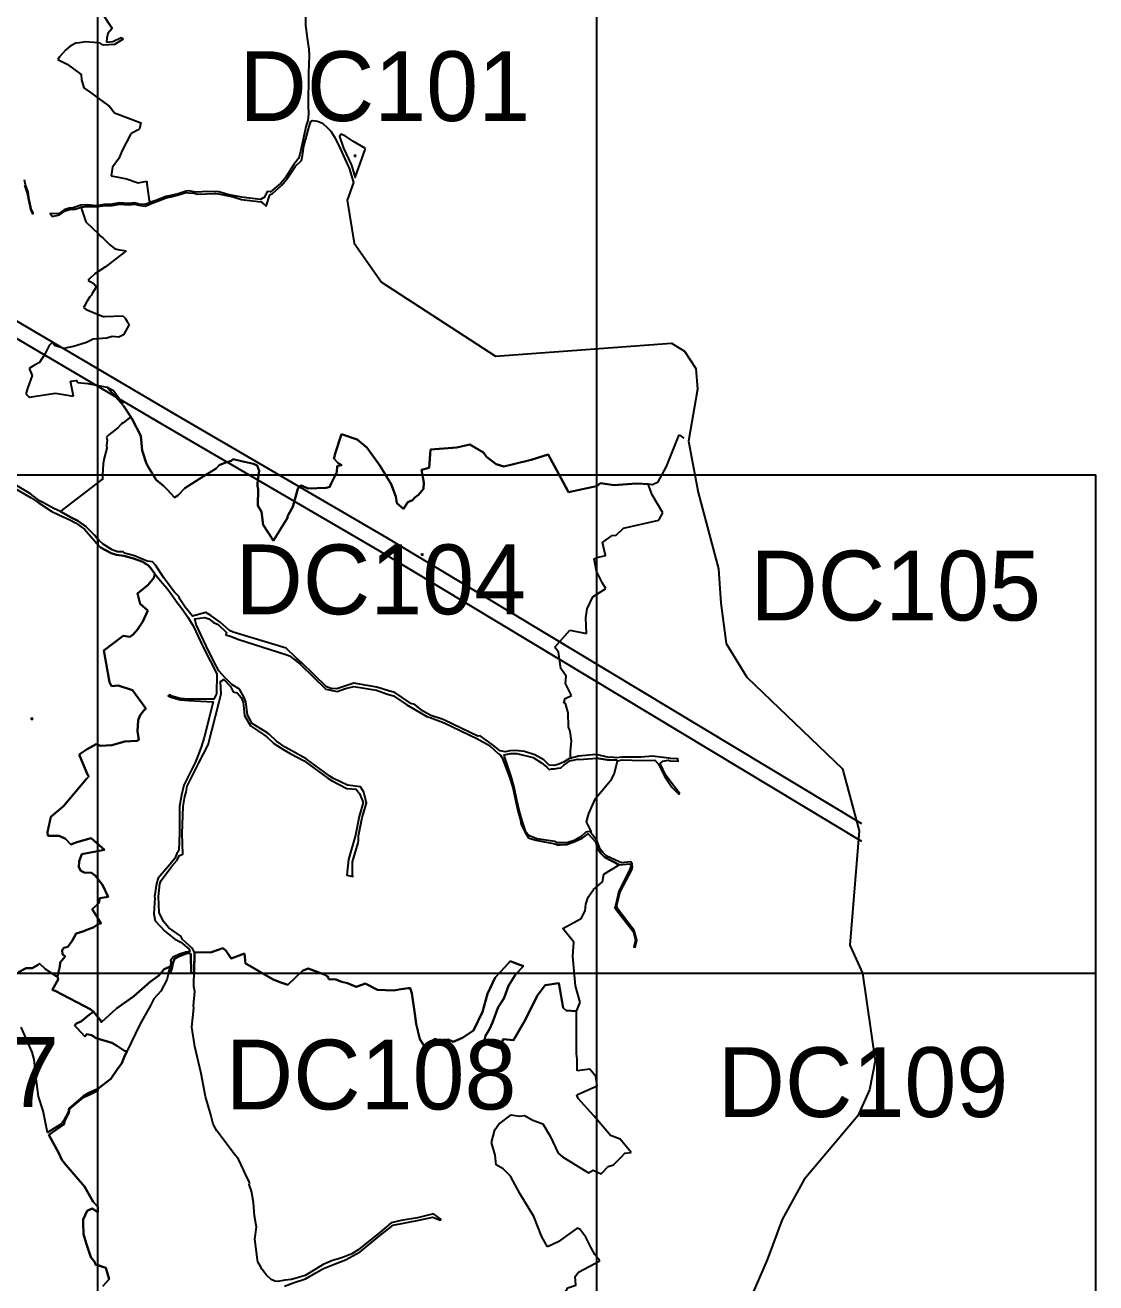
# Model space of a CAD drawing. Extents: x 547408 to 554234, y 1833375 to 1843904.
# Drawn here: x 551427 to 552500, y 1835690 to 1836951 of the extents above; entities that cross this region are included whole.
import ezdxf

# ---------------------------------------------------------------- set-up
doc = ezdxf.new("R2010")
doc.units = 0
for name, color, linetype in [('Level 10', 7, 'Continuous'), ('Level 11', 7, 'Continuous'), ('Level 30', 7, 'Continuous'), ('Level 52', 7, 'Continuous'), ('Level 62', 7, 'Continuous')]:
    doc.layers.add(name, color=color, linetype=linetype)

msp = doc.modelspace()

# ---------------------------------------------------------------- linework, layer by layer
at = {"layer": 'Level 10'}
for points in [[(551708, 1836968.8), (551708.1, 1836950.5), (551708.8, 1836945.7), (551709.6, 1836937.6), (551711.4, 1836926.8), (551711.7, 1836920.4), (551711.1, 1836903.1), (551711, 1836890), (551710.6, 1836881.3), (551710.6, 1836870.6), (551711.1, 1836861.4), (551710.4, 1836855.1), (551708.8, 1836850.3), (551702.2, 1836821.1), (551700.8, 1836817), (551696.2, 1836811.1), (551687.7, 1836797.4), (551682.9, 1836792.1), (551673, 1836783.5), (551669.4, 1836784), (551666.9, 1836778.4), (551662.9, 1836775.8), (551643.8, 1836778.2), (551630.3, 1836781.1), (551621.2, 1836783.6), (551608.6, 1836783.8), (551599.8, 1836783.2), (551596.2, 1836783.5), (551591, 1836784.7), (551588.3, 1836784.4), (551580.3, 1836781.6), (551573, 1836780), (551568.1, 1836778.8), (551558.9, 1836775.2), (551552.1, 1836773), (551549.9, 1836772), (551547, 1836770.9), (551541.1, 1836771.4), (551537, 1836772.6), (551530.9, 1836772), (551521.1, 1836772.7), (551514.3, 1836771.4), (551506.4, 1836770.9), (551498.8, 1836769.6), (551489.3, 1836770.7), (551482.7, 1836770.2), (551476.1, 1836768)], [(551476.1, 1836768), (551473.6, 1836767.3), (551471, 1836767.2), (551466.2, 1836765.5), (551460.6, 1836761.6), (551452.2, 1836761.8), (551454.4, 1836758.9), (551461.6, 1836760.5), (551467.3, 1836764.5), (551471.4, 1836766), (551474, 1836766.2), (551477, 1836766.1), (551483.1, 1836768.4), (551489.6, 1836768.9), (551499.4, 1836768.8), (551507.5, 1836770), (551514.4, 1836769.9), (551521.4, 1836771.3), (551530.9, 1836770.7), (551537, 1836771.1), (551540.9, 1836770.1), (551547.4, 1836769.2), (551550.6, 1836770.7), (551552.5, 1836771.5), (551559.8, 1836774.4), (551568.5, 1836777.7), (551573.1, 1836778.7), (551580.6, 1836780.5), (551588.4, 1836783.1), (551591.2, 1836782.7), (551596.4, 1836782.3), (551599.6, 1836781.4), (551608.6, 1836781.5), (551616.4, 1836782), (551618.4, 1836781.8), (551620.8, 1836781.6), (551630.4, 1836779.7), (551636.5, 1836778.2), (551643.7, 1836776), (551649.2, 1836775.2), (551663.5, 1836773.5), (551668.7, 1836769.1), (551672.2, 1836780.6), (551674.8, 1836782), (551684.1, 1836790.3), (551689.3, 1836796.3), (551697.9, 1836809.4), (551703.8, 1836815.1), (551704.9, 1836819.9), (551706.3, 1836829.4), (551711.7, 1836849.3), (551713.3, 1836854.1), (551715.1, 1836855), (551717.9, 1836854.9), (551720.1, 1836854.6), (551725.1, 1836852.4), (551730.2, 1836847.6), (551733.5, 1836844.4), (551737.7, 1836837.3), (551743.1, 1836826.4), (551750.4, 1836809.9), (551751.8, 1836807.3), (551756, 1836793), (551749.7, 1836775.3), (551756.6, 1836732.1), (551784.3, 1836693.1), (551898.4, 1836618.7), (552074.7, 1836632), (552087.9, 1836623.9), (552099.3, 1836606.4), (552100.8, 1836585.9), (552091.8, 1836533.6), (552101.6, 1836482), (552121.8, 1836405.7), (552124.1, 1836371), (552129.4, 1836330.6), (552150.2, 1836297), (552246.2, 1836205.2), (552262.8, 1836143), (552253.6, 1836028.3), (552266.2, 1836000), (552278.9, 1835912.3)], [(551768.2, 1836827.2), (551756, 1836834.1), (551747.9, 1836839.3), (551743.6, 1836841.5), (551741.9, 1836839), (551746.2, 1836827.5), (551753.8, 1836811.1), (551754.9, 1836808), (551757.7, 1836797.9), (551768.2, 1836827.2)], [(551426.5, 1836790.2), (551429, 1836782.4), (551430.3, 1836775.6), (551432.8, 1836765), (551434.4, 1836761.6), (551435, 1836762.5), (551433.5, 1836765.2), (551431.2, 1836775.9), (551430.2, 1836783.4), (551427.4, 1836790.5), (551426.5, 1836795.5)], [(551622.4, 1836352.1), (551613, 1836358.7), (551608.1, 1836361.9), (551594.8, 1836358.2), (551587.5, 1836367), (551582.1, 1836375.1), (551581.3, 1836377.6), (551576.7, 1836382.3), (551572.2, 1836387.9), (551566.1, 1836396.5), (551557.5, 1836409.2), (551554.6, 1836412.6), (551549.2, 1836413.3), (551536.5, 1836418.7), (551526.6, 1836421.2), (551525.3, 1836422.8), (551519.5, 1836422.8), (551514.2, 1836424.8), (551505.2, 1836430.3), (551501.3, 1836433.9), (551496.4, 1836439.4), (551488, 1836448), (551479.9, 1836453.8), (551473.1, 1836456.9), (551462.4, 1836463), (551455.6, 1836466), (551444.6, 1836472), (551441.4, 1836473.9), (551432.3, 1836480.9), (551408.3, 1836495.1)], [(551410.1, 1836490.3), (551432.9, 1836476.7), (551440.2, 1836472.2), (551453.8, 1836463.1), (551460.9, 1836459.7), (551471.7, 1836454.7), (551477.6, 1836451.7), (551486.4, 1836445.4), (551498.7, 1836431), (551502.7, 1836426.9), (551513.1, 1836421.2), (551518.6, 1836419.6), (551525.8, 1836418.6), (551535.7, 1836415.9), (551545, 1836412.6), (551550.5, 1836408.9), (551553.5, 1836405.2), (551557, 1836400.6), (551562.7, 1836393.7), (551568.9, 1836386.1), (551573.3, 1836380.5), (551578.3, 1836373.2), (551585.2, 1836364.6), (551590.2, 1836357.1), (551595.5, 1836348.5), (551605.6, 1836326.4), (551619.1, 1836300.3)], [(551671.4, 1836239.8), (551670.3, 1836240.8), (551654.6, 1836250.6), (551649.8, 1836259.3), (551648.1, 1836272.1), (551646.3, 1836277.3), (551641.7, 1836284.8), (551634.2, 1836289.5), (551627.5, 1836296.3), (551621.2, 1836303.4), (551616.6, 1836311.9), (551608.3, 1836328.3), (551598.4, 1836349.8), (551597, 1836355.4), (551607.1, 1836356.9), (551611, 1836355.4), (551615.9, 1836351.8), (551620.3, 1836349.7), (551628.8, 1836341.6), (551628.3, 1836339.3), (551633.4, 1836337.6), (551641.3, 1836334.6), (551688.4, 1836319.8), (551692, 1836318.4), (551697.6, 1836313.9), (551702.8, 1836309.5), (551728.2, 1836284.9), (551739.7, 1836282.6), (551748.1, 1836285.7), (551756.3, 1836287.5), (551779.2, 1836283.9), (551790.3, 1836279.9), (551796.3, 1836278.2), (551809.6, 1836269.3), (551829.6, 1836257.4), (551832.8, 1836256.4), (551846.8, 1836251.2), (551879.6, 1836235.6), (551892.3, 1836228.5), (551901.5, 1836220.2), (551903.5, 1836218.8), (551905.1, 1836216.1), (551912.4, 1836196.7), (551915.8, 1836186.2), (551918.3, 1836173.5), (551921, 1836161.7), (551923, 1836154.8), (551924.2, 1836149.6), (551927.9, 1836141.7), (551931.4, 1836135.7), (551933.1, 1836135.1), (551939.2, 1836133.4), (551957.9, 1836129.7), (551960.5, 1836128.9), (551963.3, 1836128.7), (551969.9, 1836129), (551977.9, 1836132.1), (551985.2, 1836135.4), (551991.4, 1836140), (551998.5, 1836131.7), (552001.3, 1836124.1), (552003.8, 1836120.2), (552007.5, 1836116.3), (552022.3, 1836108.9), (552033, 1836109.8), (552034.2, 1836108.2), (552033, 1836104.4), (552022.1, 1836082.3), (552018.9, 1836068.9), (552018, 1836065.3), (552019.1, 1836064.4), (552036.6, 1836041.6), (552038.7, 1836033.2), (552036.9, 1836026.6), (552038.4, 1836026.3), (552040.1, 1836033.4), (552037.3, 1836043), (552020.3, 1836065.4), (552020.1, 1836068.7), (552023.4, 1836081.6), (552035, 1836103.6), (552035.6, 1836106.3), (552035.3, 1836109.8), (552033.9, 1836111.7), (552024.8, 1836110.9), (552018.8, 1836113.4), (552009.4, 1836117.8), (552006.2, 1836120.8), (552003.4, 1836124.6), (552000.4, 1836132.6), (551995.7, 1836138.9), (551994, 1836140.7), (551994.2, 1836142.5), (551988.8, 1836141.6), (551984.2, 1836137.1), (551977.2, 1836133.3), (551970, 1836131)], [(551970, 1836131), (551964.2, 1836130.7), (551960.1, 1836130.8), (551957.9, 1836132.1), (551939.7, 1836135), (551932.3, 1836137.8), (551928.7, 1836141.9), (551926.2, 1836149.8), (551924.5, 1836155.2), (551922.4, 1836162.3), (551919.8, 1836173.5), (551917, 1836186.7), (551914, 1836197.2), (551907.5, 1836217.4), (551907.1, 1836219.1), (551913.6, 1836220.5), (551919.9, 1836220.3), (551936.2, 1836216.3), (551944.6, 1836211.2), (551949.7, 1836206.7), (551952.1, 1836204.5), (551954.6, 1836205), (551957.5, 1836205), (551960.9, 1836205.7), (551963.8, 1836206.2), (551966.9, 1836208.6), (551972.9, 1836212.9), (551980.8, 1836214.7), (551982.1, 1836214.5), (552000, 1836215.6), (552010.3, 1836214.1), (552019.9, 1836213.6), (552020.8, 1836213.2), (552025.2, 1836214.1), (552045, 1836213.5), (552057.9, 1836213.7), (552061.8, 1836209.8), (552067.6, 1836197.8), (552075, 1836186.5), (552082.1, 1836179.7), (552082.8, 1836180.7), (552075.5, 1836189.9), (552068.7, 1836199), (552063.4, 1836210.5), (552066, 1836212.6), (552071.6, 1836213.7), (552073.5, 1836213.2), (552081.6, 1836212.8), (552081, 1836215.2), (552074.1, 1836215.5), (552071.8, 1836215.9), (552055.6, 1836217.9), (552044.5, 1836216.7), (552025.1, 1836216.8), (552019.2, 1836216), (552014.6, 1836216.7), (552012.4, 1836216.3), (551999.3, 1836219.4), (551981.1, 1836217.8), (551978.3, 1836216.9), (551976.1, 1836216.4), (551973.6, 1836215.5), (551971.9, 1836214.9), (551966.6, 1836211.6), (551961.8, 1836209.6), (551957.5, 1836208.5), (551952.2, 1836208.7), (551946.9, 1836214), (551937.8, 1836219), (551927.4, 1836222.4), (551918.5, 1836223.4), (551912.6, 1836223), (551908.1, 1836222.2), (551903.1, 1836223.2), (551895.2, 1836229.6), (551883, 1836238.1), (551880.8, 1836237.9), (551847.8, 1836253.6), (551844.9, 1836254.9), (551833.5, 1836258.6), (551825.1, 1836263.1), (551817.7, 1836269.5), (551813.4, 1836270.5), (551812.2, 1836271.4), (551797.6, 1836281.5), (551791, 1836283.4), (551779.5, 1836287), (551756.3, 1836290.8), (551739.5, 1836285.1), (551733.7, 1836285.5), (551729.1, 1836287.3), (551704.2, 1836311.3), (551699.1, 1836316.1), (551688.7, 1836325.9), (551635.4, 1836342), (551631.7, 1836343.9), (551622.4, 1836352.1)], [(551619.1, 1836300.3), (551618.9, 1836280.3), (551616.1, 1836274.9), (551609.6, 1836274.8), (551602.8, 1836274.9), (551591.3, 1836274.9), (551582.4, 1836275.7), (551574.1, 1836277.9), (551571.7, 1836279.1), (551570.5, 1836278.1), (551573, 1836276.8), (551582.5, 1836274.3), (551591, 1836273.7), (551602.8, 1836273), (551609.2, 1836272.7), (551615.4, 1836272.3), (551606.3, 1836236.4), (551603.5, 1836226.6), (551600.6, 1836219.9), (551597.8, 1836212), (551586.1, 1836188.7), (551583.6, 1836178.5), (551581.6, 1836167.2), (551581.7, 1836140.8), (551581, 1836123.2), (551579.1, 1836120.3), (551577, 1836115.2), (551572.2, 1836109.6), (551560.3, 1836095.4), (551558.8, 1836090), (551557.1, 1836079), (551556.7, 1836077.2), (551557.1, 1836075.7), (551556, 1836059.7), (551557.4, 1836052.7), (551566.9, 1836042.4), (551577.1, 1836034.1), (551583, 1836031.1), (551591.3, 1836024.2), (551591.9, 1836021.9), (551587.9, 1836021.1), (551581.7, 1836019.1), (551575.4, 1836016.3), (551572.8, 1836013), (551573.2, 1836010.6), (551572.3, 1836006.8), (551569, 1835993.5), (551562.9, 1835982.1), (551556.1, 1835974.4), (551552.8, 1835967.8), (551542.1, 1835948.8), (551529, 1835921.7), (551526.3, 1835916), (551523.9, 1835910), (551519.2, 1835903.4), (551512.9, 1835894.3), (551500, 1835884.3), (551490.3, 1835879.9), (551485.2, 1835876.8), (551470.8, 1835864.3), (551470, 1835860.9), (551465.5, 1835852), (551463.6, 1835849.1), (551449.3, 1835840.5), (551445.2, 1835862), (551440.3, 1835876.4), (551438.3, 1835891.9), (551436.1, 1835913.5), (551434.2, 1835920.9), (551422.9, 1835946)], [(551673.4, 1835692.9), (551668.8, 1835697.2), (551664.7, 1835703.1), (551662.1, 1835707.3), (551661.4, 1835708.5), (551660.1, 1835710.7), (551659.8, 1835712.8), (551657.3, 1835733.4), (551658.8, 1835745.3), (551656.9, 1835756.9), (551655.9, 1835770.2), (551654, 1835781.7), (551651.6, 1835788.2), (551651.8, 1835789.7), (551651.5, 1835791.1), (551649, 1835796.2), (551646, 1835803), (551640.8, 1835813.6), (551636.5, 1835818.9), (551619, 1835842.2), (551615.4, 1835848.7), (551613.2, 1835858), (551607.6, 1835876.4), (551603.5, 1835899.7), (551597, 1835926.6), (551593.9, 1835945.9), (551596.2, 1835965.4), (551595.7, 1835967.4), (551597.1, 1835981.8), (551596.1, 1835986.7), (551596.8, 1836020.9), (551594.8, 1836025), (551584.7, 1836033.8), (551583, 1836037.1), (551570.9, 1836045.7), (551565.6, 1836052.1), (551561.4, 1836061.1), (551560.5, 1836076.9), (551562, 1836089.7), (551563.4, 1836092.9), (551574.1, 1836107.4), (551579.1, 1836113.1), (551581.8, 1836118.3), (551585.1, 1836119.5), (551584.5, 1836140.3), (551585.3, 1836167.4), (551587.2, 1836177.4), (551588.4, 1836181.7), (551589.5, 1836187.7), (551601, 1836211.1), (551610.3, 1836229.2), (551621.6, 1836272.2), (551623.6, 1836280.4), (551622.8, 1836292.6), (551626, 1836294.6), (551632.8, 1836287.5), (551635.6, 1836282.4), (551639.4, 1836281.4), (551643.5, 1836276.7), (551645.4, 1836272), (551646.9, 1836258.5), (551652.9, 1836248.1), (551665.9, 1836239.4), (551669.1, 1836237.1), (551676.1, 1836230.6), (551686.1, 1836224.2), (551692.7, 1836220.5), (551706.8, 1836213), (551730.3, 1836195.7), (551734.1, 1836193.5), (551749.4, 1836185.3), (551758.8, 1836184.5), (551761.3, 1836181.1), (551762.1, 1836180.2), (551765.6, 1836171.4), (551761.6, 1836157.3), (551758.2, 1836138.5), (551751, 1836114.2), (551749.4, 1836098.4), (551755.3, 1836097.2), (551755, 1836098.5), (551755, 1836111.8), (551760.6, 1836130.9), (551761.1, 1836132.9), (551761.2, 1836137.7), (551764.6, 1836156.3), (551769, 1836170.6), (551766.5, 1836181.6), (551763, 1836186.9), (551749.9, 1836188.5), (551736.1, 1836195.5), (551732.5, 1836197.7), (551708.8, 1836215), (551694.4, 1836223.2), (551687.5, 1836226.7), (551679, 1836232.8), (551671.4, 1836239.8)], [(552278.9, 1835912.3), (552273.1, 1835883.3), (552261.4, 1835857.1), (552207.7, 1835793.2), (552185.8, 1835753), (552170.6, 1835712.8), (552154.3, 1835674.8)], [(551687, 1835686.4), (551696.5, 1835689.9), (551708, 1835693.5), (551718.2, 1835699.5), (551726, 1835704), (551736.2, 1835708), (551748, 1835712.7), (551762.9, 1835720.7), (551781.9, 1835736.5), (551795.8, 1835747.6), (551821.5, 1835752.5), (551835.6, 1835755.4), (551842.9, 1835752.5), (551843.5, 1835753.4), (551836.3, 1835758.8), (551820.1, 1835754.7), (551803.8, 1835752.2), (551793.8, 1835749.8), (551780.4, 1835738.4), (551777.8, 1835736.4), (551760.7, 1835722.8), (551754.4, 1835718.7), (551746, 1835715.5), (551741.9, 1835714), (551734.9, 1835711.9), (551725.8, 1835707.9), (551718.5, 1835703.6), (551707.5, 1835697), (551694.1, 1835693), (551687.2, 1835692.3), (551680.1, 1835691.1), (551677.3, 1835691.4), (551673.4, 1835692.9)]]:
    msp.add_lwpolyline(points, dxfattribs=at)
at = {"layer": 'Level 11'}
for p, q in [((551757, 1836819.7), (551756.4, 1836819.7)), ((551757.6, 1836820.3), (551757, 1836819.7)), ((551757, 1836819.7), (551757.6, 1836819.1)), ((551757.6, 1836820.9), (551757.6, 1836820.3)), ((551758.3, 1836819.7), (551757.6, 1836820.3)), ((551757.6, 1836819.1), (551758.3, 1836819.7)), ((551757.6, 1836819.1), (551757.6, 1836818.4)), ((551758.9, 1836819.7), (551758.3, 1836819.7)), ((551824.3, 1836419.9), (551823.6, 1836419.9)), ((551824.9, 1836420.5), (551824.3, 1836419.9)), ((551824.3, 1836419.9), (551824.9, 1836419.3)), ((551824.9, 1836421.1), (551824.9, 1836420.5)), ((551825.5, 1836419.9), (551824.9, 1836420.5)), ((551824.9, 1836419.3), (551825.5, 1836419.9)), ((551824.9, 1836419.3), (551824.9, 1836418.6)), ((551826.1, 1836419.9), (551825.5, 1836419.9)), ((551433, 1836255.2), (551432.4, 1836255.2)), ((551433.6, 1836255.8), (551433, 1836255.2)), ((551433, 1836255.2), (551433.6, 1836254.5)), ((551433.6, 1836256.4), (551433.6, 1836255.8)), ((551434.2, 1836255.2), (551433.6, 1836255.8)), ((551433.6, 1836254.5), (551434.2, 1836255.2)), ((551433.6, 1836254.5), (551433.6, 1836253.9)), ((551434.9, 1836255.2), (551434.2, 1836255.2))]:
    msp.add_line(p, q, dxfattribs=at)
for centre in [(551757.6, 1836819.7), (551824.9, 1836419.9), (551433.6, 1836255.2)]:
    msp.add_circle(centre, 0.15, dxfattribs=at)
at = {"layer": 'Level 30'}
for points in [[(550459.8, 1837721.4), (550468.8, 1837721.6), (550470.5, 1837706.8), (550667.3, 1837078.9), (551346.9, 1836678.7), (551564.3, 1836550.7), (551781.4, 1836424), (552265.3, 1836132.4)], [(550483.8, 1837722.1), (550485.2, 1837710), (550679.9, 1837088.9), (551354.5, 1836691.7), (551571.9, 1836563.7), (551789.1, 1836436.9), (552265, 1836150.2)]]:
    msp.add_lwpolyline(points, dxfattribs=at)
at = {"layer": 'Level 52'}
for p, q in [((551488.7, 1836986.5), (551514.3, 1836947.5)), ((551487.5, 1836933.9), (551481.4, 1836933.2)), ((551505.2, 1836930.8), (551502.3, 1836932.7)), ((551508.8, 1836937.7), (551508.5, 1836933.8)), ((551523.3, 1836938.4), (551525.1, 1836936.7)), ((551509.8, 1836870.6), (551511.3, 1836869.7)), ((551511.3, 1836869.7), (551516.6, 1836862.9)), ((551516.6, 1836862.9), (551534.4, 1836856.1)), ((551532.8, 1836841.7), (551524.4, 1836825.2)), ((551524.4, 1836825.2), (551520.8, 1836816.9)), ((551513.1, 1836799.7), (551520.2, 1836798.3)), ((551520.2, 1836798.3), (551528.7, 1836796.7)), ((551489.6, 1836768.9), (551483.1, 1836768.4)), ((551499.4, 1836768.8), (551489.6, 1836768.9)), ((551500, 1836768.8), (551499.4, 1836768.8)), ((551506.4, 1836770.9), (551500, 1836769.8)), ((551500, 1836769.8), (551500, 1836768.8)), ((551514.3, 1836771.4), (551506.4, 1836770.9)), ((551521.1, 1836772.7), (551514.3, 1836771.4)), ((551530.9, 1836772), (551521.1, 1836772.7)), ((551537, 1836772.6), (551530.9, 1836772)), ((551500.9, 1836741.2), (551501.5, 1836739.9)), ((551501.5, 1836739.9), (551504.8, 1836737.4)), ((551504.8, 1836737.4), (551511.7, 1836730.8)), ((551494, 1836681.1), (551493.2, 1836679.7)), ((551498.4, 1836688.6), (551494, 1836681.1)), ((551497.2, 1836689.6), (551498.4, 1836688.6)), ((551486.2, 1836668.7), (551485.4, 1836667.5)), ((551485.4, 1836667.5), (551488.2, 1836665.6)), ((551489, 1836673.6), (551486.2, 1836668.7)), ((551488.2, 1836665.6), (551505.2, 1836658.7)), ((551505.2, 1836658.7), (551506.4, 1836658.5)), ((551506.4, 1836658.5), (551524.9, 1836659.4)), ((551529.4, 1836653.7), (551531.4, 1836650.7)), ((551531.4, 1836650.7), (551525.7, 1836640.2)), ((551495.2, 1836635.9), (551488.4, 1836632.5)), ((551509, 1836636.8), (551495.2, 1836635.9)), ((551514.1, 1836638.6), (551509, 1836636.8)), ((551470.5, 1836627.6), (551465.9, 1836626.6)), ((551436.5, 1836609.8), (551431.1, 1836606.6)), ((551441.3, 1836612.4), (551436.5, 1836609.8)), ((551475.6, 1836578.7), (551472.6, 1836593.7)), ((551429.7, 1836587.5), (551427.6, 1836581)), ((551427.6, 1836581), (551431, 1836577.6)), ((551431, 1836577.6), (551457.4, 1836581.7)), ((551457.4, 1836581.7), (551475.6, 1836578.7)), ((551508.8, 1836587.9), (551525.6, 1836568.9)), ((551525.6, 1836568.9), (551533.2, 1836557.4)), ((551744, 1836540.6), (551737.5, 1836520.1)), ((551737.5, 1836520.1), (551744, 1836540.6)), ((551872.6, 1836530.2), (551859.5, 1836527.3)), ((551859.5, 1836527.3), (551872.6, 1836530.2)), ((552082.3, 1836539.8), (552087, 1836536.7)), ((551633.4, 1836513.9), (551635.5, 1836515.6)), ((551737.1, 1836517.8), (551737.5, 1836520.1)), ((551833.4, 1836525.2), (551831.9, 1836506.7)), ((551831.9, 1836506.7), (551833.4, 1836525.2)), ((551859.5, 1836527.3), (551833.4, 1836525.2)), ((551833.4, 1836525.2), (551859.5, 1836527.3)), ((551889.3, 1836517.9), (551899, 1836510.6)), ((551916.4, 1836510.7), (551934.1, 1836514.8)), ((551934.1, 1836514.8), (551951.2, 1836520.4)), ((551552.1, 1836505.2), (551554.9, 1836500.3)), ((551627, 1836512), (551633.4, 1836513.9)), ((551733.4, 1836490.6), (551739.3, 1836502.6)), ((551739.3, 1836502.6), (551739.8, 1836508.7)), ((551831.9, 1836506.7), (551824.3, 1836504.9)), ((551824.3, 1836504.9), (551831.9, 1836506.7)), ((551826.4, 1836492.2), (551824.3, 1836504.9)), ((551899, 1836510.6), (551906.6, 1836508.1)), ((551906.6, 1836508.1), (551916.4, 1836510.7)), ((551732.4, 1836487.7), (551733.4, 1836490.6)), ((551826.1, 1836485.9), (551826.4, 1836492.2)), ((551999.7, 1836488.5), (552003.6, 1836491.4)), ((551573.1, 1836481), (551576.8, 1836477.2)), ((551660, 1836488.4), (551660.7, 1836485.4)), ((551660.7, 1836485.4), (551660.2, 1836469.1)), ((551710.7, 1836486), (551728.8, 1836486.9)), ((551728.8, 1836486.9), (551732.4, 1836487.7)), ((551798.5, 1836478), (551799.6, 1836471.4)), ((551815.3, 1836474.3), (551817.5, 1836477)), ((551817.5, 1836477), (551821.3, 1836479.8)), ((551821.3, 1836479.8), (551826.1, 1836485.9)), ((551971.7, 1836482.4), (551999.7, 1836488.5)), ((551799.6, 1836471.4), (551806.1, 1836465.7)), ((551806.1, 1836465.7), (551810.6, 1836472.6)), ((551810.6, 1836472.6), (551815.3, 1836474.3)), ((551675.9, 1836434.1), (551690, 1836456.6)), ((551689.9, 1836458.2), (551691.1, 1836460.1)), ((551690, 1836456.6), (551689.9, 1836458.2)), ((551500, 1836429.7), (551500, 1836435.4)), ((551500, 1836435.4), (551500, 1836429.7)), ((551500, 1836429.7), (551502.7, 1836426.9)), ((551958, 1836326.9), (551972.9, 1836344.2)), ((551972.9, 1836344.2), (551989.7, 1836340.9)), ((551974.6, 1836278.5), (551968.6, 1836290.6)), ((552000, 1836215.6), (552000, 1836219.2)), ((552000, 1836127.7), (552000, 1836133.1)), ((551480.9, 1836106.4), (551481.3, 1836112.6)), ((551481.3, 1836112.6), (551480.9, 1836106.4)), ((552006.8, 1836099.5), (552022.3, 1836108.9)), ((551494.2, 1836064.3), (551500.7, 1836070.5)), ((551500.7, 1836070.5), (551494.2, 1836064.3)), ((551596.4, 1836000), (551596.8, 1836020.9)), ((551596.8, 1836020.9), (551596.4, 1836000)), ((551428.2, 1836005.1), (551420.4, 1836001)), ((551434.2, 1836005), (551428.2, 1836005.1)), ((551440.1, 1836008.5), (551434.2, 1836005)), ((551441.4, 1836009.7), (551440.1, 1836008.5)), ((551447, 1836004.5), (551441.4, 1836009.7)), ((551457.3, 1835997.4), (551447, 1836004.5)), ((551572.3, 1836006.8), (551570.6, 1836000)), ((551570.6, 1836000), (551572.3, 1836006.8)), ((551570.6, 1836000), (551572.5, 1836000)), ((551572.5, 1836000), (551570.6, 1836000)), ((551572.5, 1836000), (551574.4, 1836005.8)), ((551574.4, 1836005.8), (551572.5, 1836000)), ((551593.3, 1836000), (551596.4, 1836000)), ((551596.4, 1836000), (551593.3, 1836000)), ((551454.5, 1835983.8), (551460.2, 1835993.9)), ((551459.5, 1835996.9), (551457.3, 1835997.4)), ((551460.2, 1835993.9), (551459.5, 1835996.9)), ((551890.5, 1835979.5), (551898, 1835995.7)), ((551898, 1835995.7), (551890.5, 1835979.5)), ((551983.2, 1835970.8), (551978.4, 1835987.4)), ((551454.7, 1835983.2), (551454.5, 1835983.8)), ((551457.2, 1835982.3), (551454.7, 1835983.2)), ((551492.7, 1835963.8), (551457.2, 1835982.3)), ((551885.2, 1835961.4), (551890.5, 1835979.5)), ((551890.5, 1835979.5), (551885.2, 1835961.4)), ((551491.5, 1835958.8), (551495.5, 1835961.4)), ((551495.5, 1835961.4), (551492.7, 1835963.8)), ((551876.5, 1835942.7), (551885.2, 1835961.4)), ((551885.2, 1835961.4), (551876.5, 1835942.7)), ((551979.6, 1835962), (551983.2, 1835970.8)), ((551476.8, 1835947.3), (551477.9, 1835949.2)), ((551479.1, 1835945), (551476.8, 1835947.3)), ((551477.9, 1835949.2), (551483.6, 1835952)), ((551483.6, 1835952), (551491.5, 1835958.8)), ((551486.8, 1835936.5), (551479.1, 1835945)), ((551488.8, 1835939), (551486.8, 1835936.5)), ((551493.5, 1835938), (551488.8, 1835939)), ((551498.1, 1835935.1), (551493.5, 1835938)), ((551513.9, 1835930.3), (551498.1, 1835935.1)), ((551856.1, 1835931.4), (551865.2, 1835935.3)), ((551865.2, 1835935.3), (551856.1, 1835931.4)), ((551865.2, 1835935.3), (551876.5, 1835942.7)), ((551876.5, 1835942.7), (551865.2, 1835935.3)), ((551518.7, 1835927.5), (551513.9, 1835930.3)), ((551526.7, 1835922.4), (551518.7, 1835927.5)), ((551529, 1835921.7), (551526.7, 1835922.4)), ((551889.5, 1835929.1), (551902.8, 1835924.8)), ((551902.8, 1835924.8), (551889.5, 1835929.1)), ((551992.9, 1835903.8), (551980.2, 1835902.3)), ((551500, 1835882.5), (551500, 1835884.3)), ((551500, 1835884.3), (551500, 1835882.5)), ((551980, 1835878.2), (552000.3, 1835887.1)), ((551491.1, 1835878.2), (551500, 1835882.5)), ((551500, 1835882.5), (551491.1, 1835878.2)), ((551494.2, 1835764.2), (551500, 1835760.5)), ((551500, 1835760.5), (551494.2, 1835764.2)), ((551500, 1835760.5), (551500, 1835766)), ((551500, 1835766), (551500, 1835760.5)), ((551511.1, 1835693.4), (551505, 1835686.3))]:
    msp.add_line(p, q, dxfattribs=at)
for points in [[(551514.3, 1836947.5), (551509.8, 1836942.3), (551508.8, 1836937.7)], [(551481.4, 1836933.2), (551477.9, 1836932.6), (551472.2, 1836929.8), (551467.8, 1836926.1), (551461.3, 1836919.1), (551459.7, 1836916.4)], [(551502.3, 1836932.7), (551496, 1836933.4), (551487.5, 1836933.9)], [(551525.1, 1836936.7), (551516.5, 1836931.3), (551505.2, 1836930.8)], [(551508.5, 1836933.8), (551515, 1836934.5), (551523.3, 1836938.4)], [(551459.7, 1836916.4), (551469, 1836911.7), (551483.3, 1836901.3), (551483.5, 1836895.9)], [(551483.5, 1836895.9), (551485.9, 1836888), (551492.5, 1836883.3), (551509.8, 1836870.6)], [(551534.4, 1836856.1), (551542.8, 1836852.7), (551541.5, 1836846.7)], [(551541.5, 1836846.7), (551539.7, 1836845.3), (551532.8, 1836841.7)], [(551520.8, 1836816.9), (551514.4, 1836808.2), (551513.1, 1836799.7)], [(551528.7, 1836796.7), (551540.2, 1836792.5), (551548.9, 1836794.2)], [(551548.9, 1836794.2), (551548.9, 1836791.7), (551551.3, 1836774.8), (551552.1, 1836773)], [(551483.1, 1836768.4), (551483.9, 1836765.7), (551487.7, 1836753.7), (551500.9, 1836741.2)], [(551552.1, 1836773), (551549.9, 1836772), (551547, 1836770.9), (551541.1, 1836771.4), (551537, 1836772.6)], [(551511.7, 1836730.8), (551516.7, 1836726.7), (551519.8, 1836725.7), (551528.3, 1836724.6)], [(551528.3, 1836724.6), (551526.7, 1836723.2), (551507.6, 1836708.5), (551496.8, 1836701.4)], [(551496.8, 1836701.4), (551491.3, 1836696.1), (551490.3, 1836694.7)], [(551490.3, 1836694.7), (551492.1, 1836693.8), (551495.8, 1836691.8), (551497.2, 1836689.6)], [(551493.2, 1836679.7), (551492, 1836678.2), (551489, 1836673.6)], [(551524.9, 1836659.4), (551527.4, 1836657.1), (551529.4, 1836653.7)], [(551454.2, 1836632.4), (551451.2, 1836629.7), (551446.9, 1836620.9), (551441.3, 1836612.4)], [(551465.9, 1836626.6), (551457.6, 1836629.3), (551456.3, 1836629.9), (551454.2, 1836632.4)], [(551488.4, 1836632.5), (551475.4, 1836628.6), (551470.5, 1836627.6)], [(551525.7, 1836640.2), (551521, 1836638), (551514.1, 1836638.6)], [(551431.1, 1836606.6), (551434.1, 1836599.3), (551429.7, 1836587.5)], [(551472.6, 1836593.7), (551478.4, 1836594.6), (551479.4, 1836592.6)], [(551479.4, 1836592.6), (551489.9, 1836591.4), (551508.8, 1836587.9)], [(551508.8, 1836587.9), (551524.8, 1836571.1)], [(551524.8, 1836571.1), (551515.6, 1836584.1), (551508.8, 1836587.9)], [(551533.2, 1836557.4), (551529.9, 1836555.7), (551525.3, 1836551.9), (551523.7, 1836551.1), (551519.8, 1836547), (551511, 1836539.9), (551508.6, 1836537.5)], [(551576.8, 1836477.2), (551573.1, 1836481), (551569.7, 1836484.9), (551565.7, 1836488.9), (551563.9, 1836490), (551558.3, 1836494.7), (551554.9, 1836500.3), (551552.1, 1836505.2), (551550.2, 1836508), (551548.2, 1836511.9), (551545, 1836522.4), (551544.3, 1836524.3), (551542.9, 1836538.9), (551534, 1836556.3), (551533.2, 1836557.4)], [(551533.2, 1836557.4), (551534, 1836556.3), (551542.9, 1836538.9)], [(551798.5, 1836478), (551793.7, 1836490.6), (551782.3, 1836509.2), (551769.3, 1836527.4), (551759.7, 1836535.3), (551744, 1836540.6)], [(551744, 1836540.6), (551759.7, 1836535.3), (551769.3, 1836527.4), (551782.3, 1836509.2), (551793.7, 1836490.6), (551798.5, 1836478)], [(551508.6, 1836537.5), (551509.1, 1836534.6), (551508.7, 1836529.4), (551508.8, 1836526.5), (551506, 1836515.3), (551505.1, 1836511), (551504.4, 1836499.6), (551504.4, 1836495.2), (551502.3, 1836493.9), (551464.8, 1836465.2), (551462.4, 1836463)], [(551542.9, 1836538.9), (551544.3, 1836524.3), (551545, 1836522.4), (551548.2, 1836511.9), (551550.2, 1836508), (551552.1, 1836505.2)], [(551971.7, 1836482.4), (551964, 1836496.8), (551951.2, 1836520.4), (551934.1, 1836514.8), (551916.4, 1836510.7), (551906.6, 1836508.1), (551899, 1836510.6), (551889.3, 1836517.9), (551886.5, 1836522.1), (551872.6, 1836530.2)], [(551872.6, 1836530.2), (551886.5, 1836522.1), (551889.3, 1836517.9)], [(552053.5, 1836490.5), (552055.7, 1836490.3), (552061.3, 1836492.9), (552069.8, 1836508.2), (552082.3, 1836539.8)], [(551635.5, 1836515.6), (551633.4, 1836513.9), (551627, 1836512), (551621.4, 1836509.6), (551618.6, 1836506.2), (551605.4, 1836498.2), (551587.1, 1836486.4), (551580, 1836479.2), (551576.8, 1836477.2)], [(551659.4, 1836509.1), (551655.7, 1836510.9), (551644, 1836513.5), (551635.5, 1836515.6)], [(551635.5, 1836515.6), (551644, 1836513.5), (551655.7, 1836510.9), (551659.4, 1836509.1)], [(551737.5, 1836520.1), (551737.1, 1836517.8), (551736.4, 1836516.2), (551740.7, 1836511.6), (551743.9, 1836509.7), (551739.8, 1836508.7), (551739.3, 1836502.6), (551733.4, 1836490.6), (551732.4, 1836487.7), (551728.8, 1836486.9), (551710.7, 1836486), (551703.6, 1836489.3), (551701.2, 1836487.8), (551699.9, 1836484.9), (551695.2, 1836467.9), (551691.1, 1836460.1), (551689.9, 1836458.2)], [(551739.8, 1836508.7), (551743.9, 1836509.7), (551740.7, 1836511.6), (551736.4, 1836516.2), (551737.1, 1836517.8)], [(551951.2, 1836520.4), (551964, 1836496.8), (551971.7, 1836482.4)], [(551587.1, 1836486.4), (551605.4, 1836498.2), (551618.6, 1836506.2)], [(551618.6, 1836506.2), (551621.4, 1836509.6), (551627, 1836512)], [(551660, 1836488.4), (551660, 1836491), (551660.4, 1836496.8), (551661.4, 1836503.8), (551659.4, 1836509.1)], [(551659.4, 1836509.1), (551661.4, 1836503.8), (551660.4, 1836496.8)], [(551824.3, 1836504.9), (551826.4, 1836492.2), (551826.1, 1836485.9)], [(551432.3, 1836480.9), (551408.3, 1836495.1), (551404.4, 1836500)], [(551554.9, 1836500.3), (551558.3, 1836494.7), (551563.9, 1836490), (551565.7, 1836488.9)], [(551660.4, 1836496.8), (551660, 1836491), (551660, 1836488.4)], [(552003.6, 1836491.4), (551999.7, 1836488.5), (551971.7, 1836482.4)], [(552051.3, 1836490.6), (552039.2, 1836491.1), (552017.2, 1836489.6), (552003.6, 1836491.4)], [(552003.6, 1836491.4), (552017.2, 1836489.6), (552039.2, 1836491.1), (552053.5, 1836490.5)], [(552066.1, 1836461.8), (552055.3, 1836479.9), (552051.3, 1836490.6)], [(551462.4, 1836463), (551455.6, 1836466), (551444.6, 1836472), (551441.4, 1836473.9), (551432.3, 1836480.9)], [(551565.7, 1836488.9), (551569.7, 1836484.9), (551573.1, 1836481)], [(551576.8, 1836477.2), (551580, 1836479.2), (551587.1, 1836486.4)], [(551674.9, 1836435.5), (551665.6, 1836449.8), (551663.9, 1836462.6), (551660.2, 1836469.1), (551660.7, 1836485.4), (551660, 1836488.4)], [(551691.1, 1836460.1), (551695.2, 1836467.9), (551699.9, 1836484.9)], [(551699.9, 1836484.9), (551701.2, 1836487.8), (551703.6, 1836489.3), (551710.7, 1836486)], [(551806.1, 1836465.7), (551799.6, 1836471.4), (551798.5, 1836478)], [(551826.1, 1836485.9), (551821.3, 1836479.8), (551817.5, 1836477), (551815.3, 1836474.3), (551810.6, 1836472.6), (551806.1, 1836465.7)], [(551660.2, 1836469.1), (551663.9, 1836462.6), (551665.6, 1836449.8), (551674.9, 1836435.5), (551675.2, 1836434.3), (551675.9, 1836434.1)], [(551473.1, 1836456.9), (551462.4, 1836463)], [(551462.4, 1836463), (551473.1, 1836456.9), (551479.9, 1836453.8), (551488, 1836448), (551496.4, 1836439.4), (551500, 1836435.4)], [(551500, 1836435.4), (551496.4, 1836439.4), (551488, 1836448), (551479.9, 1836453.8), (551473.1, 1836456.9)], [(551689.9, 1836458.2), (551690, 1836456.6), (551675.9, 1836434.1)], [(552009, 1836385.8), (552005.7, 1836391.3), (551999.6, 1836403.1), (551997.1, 1836415.5), (552000.3, 1836416.9), (552008.7, 1836418.9), (552005.6, 1836432), (552015.2, 1836439.1), (552019.2, 1836439.2), (552026.8, 1836446.4), (552062.1, 1836454.4)], [(552062.1, 1836454.4), (552066.1, 1836461.8)], [(551557, 1836400.6), (551553.5, 1836405.2), (551550.5, 1836408.9), (551547.7, 1836410.7), (551545, 1836412.6), (551535.7, 1836415.9), (551525.8, 1836418.6), (551518.6, 1836419.6), (551513.1, 1836421.2), (551502.7, 1836426.9), (551500, 1836429.7)], [(551502.7, 1836426.9), (551513.1, 1836421.2), (551518.6, 1836419.6), (551525.8, 1836418.6), (551535.7, 1836415.9), (551545, 1836412.6), (551550.5, 1836408.9), (551553.5, 1836405.2), (551557, 1836400.6)], [(551675.9, 1836434.1), (551675.2, 1836434.3), (551674.9, 1836435.5)], [(551550, 1836363.8), (551542.2, 1836370.4), (551539.5, 1836380.7), (551550.2, 1836389.4), (551555.9, 1836396.5), (551557, 1836400.6)], [(551557, 1836400.6), (551555.9, 1836396.5), (551550.2, 1836389.4), (551539.5, 1836380.7), (551542.2, 1836370.4), (551550, 1836363.8)], [(551990.2, 1836365.5), (551995.9, 1836377.6), (552009, 1836385.8)], [(551535.3, 1836339.6), (551539.5, 1836344.6), (551544.8, 1836352.8), (551550, 1836363.8)], [(551550, 1836363.8), (551544.8, 1836352.8), (551539.5, 1836344.6), (551535.3, 1836339.6)], [(551989.7, 1836340.9), (551988.8, 1836356.3), (551990.2, 1836365.5)], [(551506, 1836323.7), (551525.4, 1836338.5), (551531.9, 1836337.3), (551535.3, 1836339.6)], [(551535.3, 1836339.6), (551531.9, 1836337.3), (551525.4, 1836338.5), (551506, 1836323.7)], [(551968.6, 1836290.6), (551969.2, 1836298.1), (551963.9, 1836305.5), (551961.5, 1836322.1), (551958, 1836326.9)], [(551513.6, 1836287.9), (551511.5, 1836291.9), (551506, 1836323.7)], [(551506, 1836323.7), (551511.5, 1836291.9), (551513.6, 1836287.9)], [(551547.8, 1836265.3), (551546.3, 1836267.8), (551534.5, 1836283.8), (551520.1, 1836288.5), (551513.6, 1836287.9)], [(551513.6, 1836287.9), (551520.1, 1836288.5), (551534.5, 1836283.8), (551546.3, 1836267.8), (551547.8, 1836265.3)], [(551973.6, 1836215.5), (551973.4, 1836222.7), (551974.6, 1836232.8), (551973.2, 1836242.5), (551971.6, 1836247.2), (551971.2, 1836261.3), (551968.4, 1836270.7), (551967, 1836271.3), (551968.3, 1836275.7), (551974.6, 1836278.5)], [(551541, 1836234.1), (551539.5, 1836242.7), (551540.4, 1836253.9), (551542.3, 1836258.8), (551546.1, 1836263.5), (551547.8, 1836265.3)], [(551547.8, 1836265.3), (551546.1, 1836263.5), (551542.3, 1836258.8), (551540.4, 1836253.9), (551539.5, 1836242.7), (551541, 1836234.1)], [(551481.3, 1836219.3), (551489.3, 1836224.6), (551498.3, 1836229.9), (551502.5, 1836228.1), (551513.9, 1836228.7), (551526.9, 1836232.6), (551539.1, 1836233.1), (551541, 1836234.1)], [(551541, 1836234.1), (551539.1, 1836233.1), (551526.9, 1836232.6), (551513.9, 1836228.7), (551502.5, 1836228.1), (551498.3, 1836229.9), (551489.3, 1836224.6), (551481.3, 1836219.3)], [(551481.8, 1836217.8), (551481.3, 1836219.3)], [(551481.3, 1836219.3), (551481.8, 1836217.8)], [(551490.7, 1836197.2), (551489.6, 1836199.2), (551481.8, 1836217.8)], [(551481.8, 1836217.8), (551489.6, 1836199.2), (551490.7, 1836197.2)], [(552000, 1836219.2), (551999.3, 1836219.4), (551981.1, 1836217.8), (551978.3, 1836216.9), (551976.1, 1836216.4), (551973.6, 1836215.5)], [(551994.2, 1836142.5), (551989.7, 1836152), (551991.9, 1836160.1), (551998.5, 1836175.2), (552014.8, 1836195.1), (552017.7, 1836200.6), (552020.8, 1836213.2)], [(552020.8, 1836213.2), (552019.9, 1836213.6), (552010.3, 1836214.1), (552000, 1836215.6)], [(551449.9, 1836138), (551449.4, 1836141.4), (551452.7, 1836156.8), (551465.6, 1836167.7), (551488.4, 1836195.1), (551490.7, 1836197.2)], [(551490.7, 1836197.2), (551488.4, 1836195.1), (551465.6, 1836167.7), (551452.7, 1836156.8), (551449.4, 1836141.4), (551449.9, 1836138)], [(551506.4, 1836123.7), (551493.1, 1836135.6), (551478.8, 1836131.6), (551472.9, 1836129.2), (551467.4, 1836134.9), (551461.1, 1836137.8), (551449.9, 1836138)], [(551449.9, 1836138), (551461.1, 1836137.8), (551467.4, 1836134.9), (551472.9, 1836129.2), (551478.8, 1836131.6), (551493.1, 1836135.6), (551506.4, 1836123.7)], [(552000, 1836133.1), (551995.7, 1836138.9), (551994, 1836140.7), (551994.2, 1836142.5)], [(552022.3, 1836108.9), (552007.5, 1836116.3), (552003.8, 1836120.2), (552001.3, 1836124.1), (552000, 1836127.7)], [(551481.3, 1836112.6), (551483.9, 1836119.4), (551506.4, 1836123.7)], [(551506.4, 1836123.7), (551483.9, 1836119.4), (551481.3, 1836112.6)], [(551500.7, 1836070.5), (551502, 1836075.5), (551510.1, 1836076.8), (551504.4, 1836088.8), (551497.2, 1836098.1), (551493.4, 1836100.9), (551486.2, 1836101.2), (551482.8, 1836102.9), (551480.9, 1836106.4)], [(551480.9, 1836106.4), (551482.8, 1836102.9), (551486.2, 1836101.2), (551493.4, 1836100.9), (551497.2, 1836098.1), (551504.4, 1836088.8), (551510.1, 1836076.8), (551502, 1836075.5), (551500.7, 1836070.5)], [(551988.4, 1836062.7), (551988.9, 1836069.3), (551991.1, 1836076.5), (551996.7, 1836084.1), (552005.5, 1836091.6), (552006.8, 1836099.5)], [(551503.1, 1836050.2), (551502.3, 1836051.5), (551494.2, 1836064.3)], [(551494.2, 1836064.3), (551502.3, 1836051.5), (551503.1, 1836050.2)], [(551978.4, 1835987.4), (551976, 1836016.9), (551976.8, 1836031.1), (551966, 1836045), (551984.2, 1836054.8), (551988.4, 1836062.7)], [(551496.7, 1836047), (551500.2, 1836049.2), (551501.5, 1836050), (551502.8, 1836050.1), (551503.1, 1836050.2)], [(551503.1, 1836050.2), (551502.8, 1836050.1), (551501.5, 1836050), (551500.2, 1836049.2), (551496.7, 1836047)], [(551459.5, 1835996.9), (551461.7, 1836006.8), (551462, 1836011), (551467.1, 1836016.7), (551464.4, 1836019.1), (551464.1, 1836023.3), (551465.8, 1836025.6), (551469.7, 1836026.5), (551474.3, 1836032.6), (551478.3, 1836039.9), (551485.8, 1836042.4), (551487.8, 1836043.4)], [(551487.8, 1836043.4), (551485.8, 1836042.4), (551478.3, 1836039.9), (551474.3, 1836032.6), (551469.7, 1836026.5), (551465.8, 1836025.6), (551464.1, 1836023.3), (551464.4, 1836019.1), (551467.1, 1836016.7), (551462, 1836011), (551461.7, 1836006.8), (551459.5, 1835996.9)], [(551487.8, 1836043.4), (551496.1, 1836046.4)], [(551496.1, 1836046.4), (551487.8, 1836043.4)], [(551496.1, 1836046.4), (551496.7, 1836047)], [(551496.7, 1836047), (551496.1, 1836046.4)], [(551596.8, 1836020.9), (551613.9, 1836021.2), (551625, 1836025.3)], [(551625, 1836025.3), (551613.9, 1836021.2), (551596.8, 1836020.9)], [(551625, 1836025.3), (551628.1, 1836022.8), (551633.4, 1836014.9), (551646.7, 1836019.9)], [(551646.7, 1836019.9), (551633.4, 1836014.9), (551628.1, 1836022.8), (551625, 1836025.3)], [(551574.4, 1836005.8), (551575.1, 1836009.8), (551576.7, 1836014.4), (551581.7, 1836017.1), (551588.7, 1836019.9), (551592.4, 1836020.3)], [(551592.4, 1836020.3), (551588.7, 1836019.9), (551581.7, 1836017.1), (551576.7, 1836014.4), (551575.1, 1836009.8), (551574.4, 1836005.8)], [(551592.4, 1836020.3), (551593.1, 1836018.9), (551593.3, 1836000.3), (551593.3, 1836000)], [(551593.3, 1836000), (551593.3, 1836000.3), (551593.1, 1836018.9), (551592.4, 1836020.3)], [(551646.7, 1836019.9), (551647.8, 1836009.7), (551652.2, 1836007.5), (551665.2, 1835999.7), (551675.7, 1835993.7), (551683.1, 1835990.7), (551690.3, 1835988.5)], [(551690.3, 1835988.5), (551683.1, 1835990.7), (551675.7, 1835993.7), (551665.2, 1835999.7), (551652.2, 1836007.5), (551647.8, 1836009.7), (551646.7, 1836019.9)], [(551898, 1835995.7), (551908, 1836006.4), (551913.2, 1836012.2)], [(551913.2, 1836012.2), (551908, 1836006.4), (551898, 1835995.7)], [(551913.2, 1836012.2), (551920.2, 1836009.4), (551926.4, 1836007.3)], [(551926.4, 1836007.3), (551920.2, 1836009.4), (551913.2, 1836012.2)], [(551403.9, 1835993.6), (551420.4, 1836001), (551428.2, 1836005.1), (551434.2, 1836005), (551440.1, 1836008.5), (551441.4, 1836009.7)], [(551441.4, 1836009.7), (551447, 1836004.5), (551457.3, 1835997.4), (551459.5, 1835996.9)], [(551572.3, 1836006.8), (551566.3, 1836004.2), (551560.7, 1835997.4), (551552.4, 1835991.4), (551535.7, 1835976.8), (551518.7, 1835964.6), (551503.6, 1835951.1), (551502.2, 1835953.5), (551495.5, 1835961.4)], [(551503.6, 1835951.1), (551518.7, 1835964.6), (551535.7, 1835976.8), (551552.4, 1835991.4), (551560.7, 1835997.4), (551566.3, 1836004.2), (551572.3, 1836006.8)], [(551690.3, 1835988.5), (551705.1, 1836002.6), (551710.8, 1836004.7), (551727.7, 1835998.4), (551729.4, 1835997.2), (551730.7, 1835996.3), (551730.9, 1835994.1)], [(551730.9, 1835994.1), (551730.7, 1835996.3), (551729.4, 1835997.2), (551727.7, 1835998.4), (551710.8, 1836004.7), (551705.1, 1836002.6), (551690.3, 1835988.5)], [(551926.4, 1836007.3), (551918.5, 1835998.7), (551911.4, 1835987.3)], [(551911.4, 1835987.3), (551918.5, 1835998.7), (551926.4, 1836007.3)], [(551459.5, 1835996.9), (551460.2, 1835993.9), (551454.5, 1835983.8), (551454.7, 1835983.2)], [(551730.9, 1835994.1), (551738.3, 1835993.9), (551744.4, 1835991.3), (551750.2, 1835990.2), (551758.8, 1835986.4), (551765.3, 1835988.8), (551767.7, 1835989.9)], [(551767.7, 1835989.9), (551765.3, 1835988.8), (551758.8, 1835986.4), (551750.2, 1835990.2), (551744.4, 1835991.3), (551738.3, 1835993.9), (551730.9, 1835994.1)], [(551767.7, 1835989.9), (551780.1, 1835983.5), (551796, 1835982.8), (551803.9, 1835984.2), (551810.7, 1835985.1), (551812.7, 1835985.2), (551814.7, 1835980.2), (551817.5, 1835959.2), (551818.9, 1835949.4), (551822.7, 1835934), (551827.6, 1835926.2), (551837.7, 1835934.3), (551840.9, 1835932.9)], [(551818.9, 1835949.4), (551817.5, 1835959.2), (551814.7, 1835980.2), (551812.7, 1835985.2), (551810.7, 1835985.1), (551803.9, 1835984.2), (551796, 1835982.8), (551780.1, 1835983.5), (551767.7, 1835989.9)], [(551902.8, 1835924.8), (551905.9, 1835933.9), (551916.3, 1835933.1), (551928.5, 1835953.8), (551940, 1835977.4), (551948.3, 1835988.1), (551961.7, 1835990.2), (551966.1, 1835965.3), (551969.1, 1835962.7), (551979.6, 1835962)], [(551979.6, 1835962), (551969.1, 1835962.7), (551966.1, 1835965.3), (551961.7, 1835990.2), (551948.3, 1835988.1), (551940, 1835977.4), (551928.5, 1835953.8), (551916.3, 1835933.1), (551905.9, 1835933.9), (551902.8, 1835924.8)], [(551911.4, 1835987.3), (551906.9, 1835975.4), (551904.3, 1835971)], [(551904.3, 1835971), (551906.9, 1835975.4), (551911.4, 1835987.3)], [(551454.7, 1835983.2), (551457.2, 1835982.3), (551492.7, 1835963.8)], [(551495.5, 1835961.4), (551491.5, 1835958.8), (551483.6, 1835952)], [(551492.7, 1835963.8), (551495.5, 1835961.4)], [(551495.5, 1835961.4), (551502.2, 1835953.5), (551503.6, 1835951.1)], [(551904.3, 1835971), (551901.2, 1835965.9), (551895.3, 1835950.6)], [(551895.3, 1835950.6), (551901.2, 1835965.9), (551904.3, 1835971)], [(551980.2, 1835902.3), (551980.1, 1835914.2), (551979.6, 1835919.1), (551979.6, 1835962)], [(551483.6, 1835952), (551477.9, 1835949.2), (551476.8, 1835947.3)], [(551476.8, 1835947.3), (551479.1, 1835945), (551486.8, 1835936.5)], [(551840.9, 1835932.9), (551837.7, 1835934.3), (551827.6, 1835926.2), (551822.7, 1835934), (551818.9, 1835949.4)], [(551895.3, 1835950.6), (551892.4, 1835944), (551888.4, 1835937.2)], [(551888.4, 1835937.2), (551892.4, 1835944), (551895.3, 1835950.6)], [(551486.8, 1835936.5), (551488.8, 1835939), (551493.5, 1835938), (551498.1, 1835935.1), (551513.9, 1835930.3), (551518.7, 1835927.5), (551526.7, 1835922.4), (551529, 1835921.7)], [(551888.4, 1835937.2), (551887.1, 1835931.8), (551889.5, 1835929.1)], [(551889.5, 1835929.1), (551887.1, 1835931.8), (551888.4, 1835937.2)], [(551840.9, 1835932.9), (551850.8, 1835933.6), (551856.1, 1835931.4)], [(551856.1, 1835931.4), (551850.8, 1835933.6), (551840.9, 1835932.9)], [(551500, 1835884.3), (551512.9, 1835894.3), (551519.2, 1835903.4), (551523.9, 1835910), (551526.3, 1835916), (551529, 1835921.7)], [(551529, 1835921.7), (551526.3, 1835916), (551523.9, 1835910), (551519.2, 1835903.4), (551512.9, 1835894.3), (551500, 1835884.3)], [(552000.3, 1835887.1), (551999, 1835896.5), (551992.9, 1835903.8)], [(551450.7, 1835838), (551466.1, 1835848.6), (551466.5, 1835851.3), (551470.9, 1835860.3), (551471.5, 1835864.2), (551485.3, 1835875.5), (551491.1, 1835878.2)], [(551491.1, 1835878.2), (551485.3, 1835875.5), (551471.5, 1835864.2), (551470.9, 1835860.3), (551466.5, 1835851.3), (551466.1, 1835848.6), (551450.7, 1835838)], [(552034.3, 1835820.4), (552023.4, 1835833.7), (552013.6, 1835837.4), (551997, 1835857.2), (551981.3, 1835874.5), (551980, 1835878.2)], [(551894.3, 1835830.4), (551897.7, 1835843.1), (551901.6, 1835848.8), (551914.1, 1835858)], [(551914.1, 1835858), (551922.5, 1835856.8), (551927.6, 1835857.5), (551935.8, 1835852.7), (551945.7, 1835849.2), (551953.2, 1835836.7), (551961.2, 1835819.5), (551965.4, 1835815.9), (551991.6, 1835800), (551996.3, 1835802.7), (552004.2, 1835799), (552011.4, 1835806.2), (552016.7, 1835808.1), (552019, 1835810.2), (552024.2, 1835815.5), (552028.1, 1835819.8), (552034.3, 1835820.4)], [(551493.9, 1835773.3), (551486.6, 1835786.3), (551467.7, 1835808), (551463.7, 1835813.1), (551460.7, 1835819.6), (551450.7, 1835838)], [(551450.7, 1835838), (551460.7, 1835819.6), (551463.7, 1835813.1), (551467.7, 1835808), (551486.6, 1835786.3), (551493.9, 1835773.3)], [(551906.2, 1835804), (551899.2, 1835807.9), (551898.2, 1835817.6), (551894.3, 1835830.4)], [(551950.4, 1835725.7), (551944.8, 1835735.6), (551936.9, 1835756.2), (551922.9, 1835779.1), (551913.3, 1835796.5), (551906.2, 1835804)], [(551500, 1835766), (551495.3, 1835770.8), (551493.9, 1835773.3)], [(551493.9, 1835773.3), (551495.3, 1835770.8), (551500, 1835766)], [(551485.3, 1835749.8), (551485.1, 1835753), (551489.3, 1835761.7), (551494.2, 1835764.2)], [(551494.2, 1835764.2), (551489.3, 1835761.7), (551485.1, 1835753), (551485.3, 1835749.8)], [(551488.6, 1835728.3), (551485.6, 1835738.3), (551485.3, 1835749.8)], [(551485.3, 1835749.8), (551485.6, 1835738.3), (551488.6, 1835728.3)], [(551982.9, 1835743.5), (551980.1, 1835744.3), (551961.3, 1835730.6), (551950.4, 1835725.7)], [(552002.8, 1835711.6), (551997.9, 1835718.2), (551994.1, 1835724.6), (551989, 1835735.4), (551982.9, 1835743.5)], [(551497.3, 1835708.2), (551496.8, 1835710.4), (551492.9, 1835715.4), (551488.6, 1835728.3)], [(551488.6, 1835728.3), (551492.9, 1835715.4), (551496.8, 1835710.4), (551497.3, 1835708.1)], [(551505, 1835686.3), (551511.1, 1835693.4), (551508, 1835704.8), (551497.3, 1835708.2)], [(551497.3, 1835708.1), (551508, 1835704.8), (551511.1, 1835693.4)], [(551967.5, 1835669.3), (551968.1, 1835679.9), (551970.9, 1835684.7), (551978.8, 1835687.3), (551978.2, 1835695.9), (551981.6, 1835700.3), (552002.8, 1835711.6)]]:
    msp.add_lwpolyline(points, dxfattribs=at)
at = {"layer": 'Level 62'}
for p, q in [((551500, 1835000), (551500, 1841000)), ((552000, 1835000), (552000, 1840500)), ((550500, 1836500), (552500, 1836500)), ((552500, 1835000), (552500, 1836500)), ((550500, 1836000), (552500, 1836000))]:
    msp.add_line(p, q, dxfattribs=at)

# ---------------------------------------------------------------- texts
for s, p in [('DC101', (551641.7, 1836854.6)), ('DC104', (551637.7, 1836360)), ('DC105', (552153.7, 1836353.8)), ('DC107', (551169.5, 1835866)), ('DC108', (551628, 1835863.5)), ('DC109', (552120.9, 1835855.9))]:
    msp.add_text(s, height=70, dxfattribs=at).set_placement(p)

doc.saveas('drawing.dxf')
